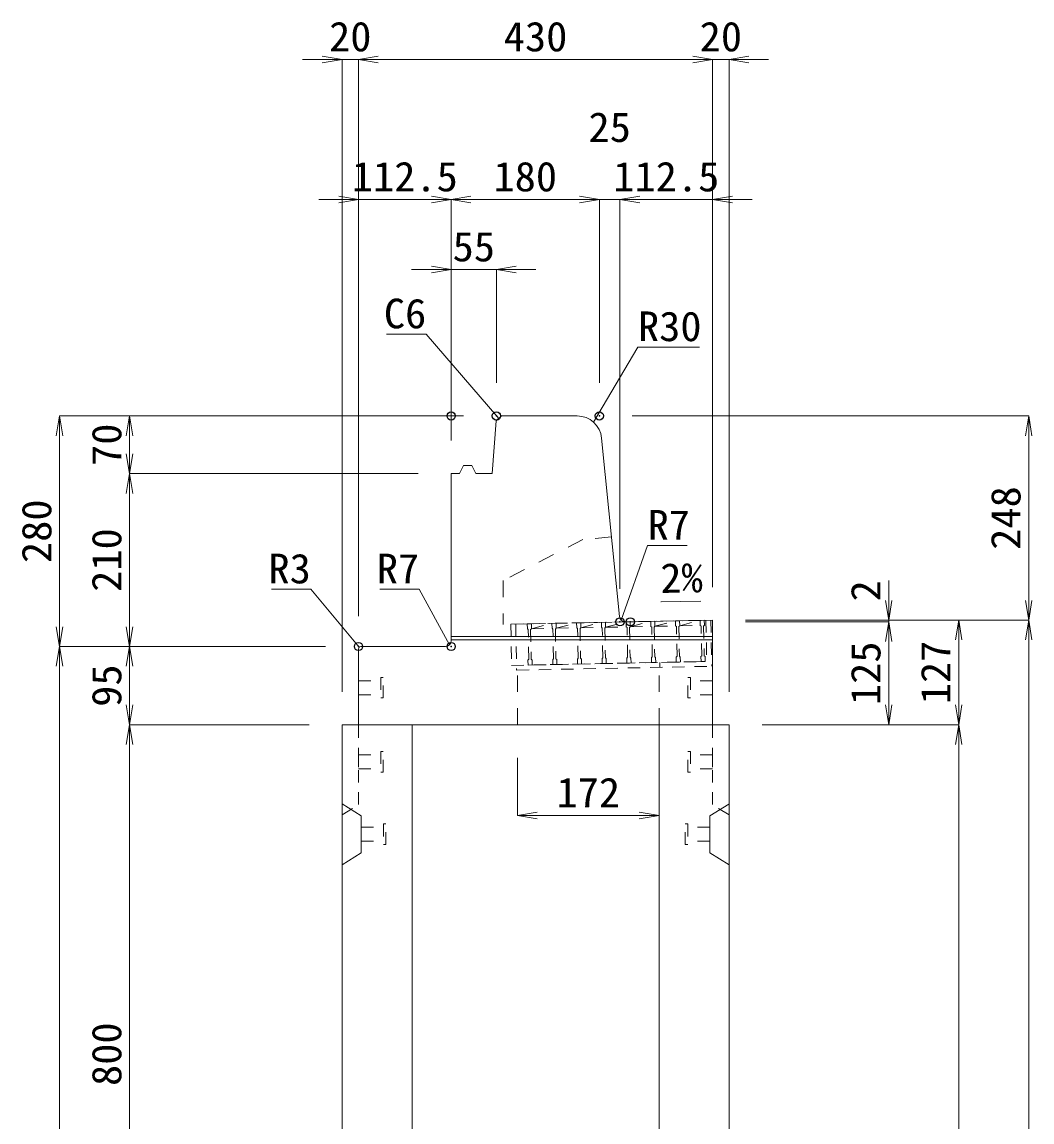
# Model space of a CAD drawing. Units: millimetres at full size; some dimension numbers follow another scale. Extents: x -18734 to 51600, y -18820 to 17820.
# Drawn here: x 21276 to 22503, y -8202 to -6867 of the extents above; entities that cross this region are included whole.
import ezdxf
from ezdxf.enums import TextEntityAlignment as Align

# ---------------------------------------------------------------- set-up
doc = ezdxf.new("R2010")
doc.units = ezdxf.units.MM
doc.header["$LTSCALE"] = 20
doc.header["$PDMODE"] = 32
doc.header["$PDSIZE"] = 10
doc.linetypes.add('USER1', pattern=[2, 1, -1])
doc.linetypes.add('USER2', pattern=[1.35, 0.75, -0.6])
for name, color, linetype, lineweight in [('インサート', 3, 'USER2', 9), ('グレーチング', 7, 'USER2', 5), ('受枠', 3, 'USER2', 9), ('寸法線', 7, 'Continuous', 13), ('引出線', 4, 'Continuous', 13), ('本体', 2, 'Continuous', 13), ('目地', 132, 'Continuous', 5)]:
    doc.layers.add(name, color=color, linetype=linetype, lineweight=lineweight)
doc.layers.add('作業エリア', color=11, linetype='Continuous')
doc.styles.add('ＭＳ 明朝', font='')
doc.styles.get('ＭＳ 明朝').set_extended_font_data('MS Mincho')

# ---------------------------------------------------------------- blocks, each defined once
blk = doc.blocks.new('open_arrow')
at = {"color": 0, "linetype": 'Continuous', "lineweight": -2}
blk.add_lwpolyline([(7.5, 1.25), (0, 0), (7.5, -1.25)], dxfattribs=at)

msp = doc.modelspace()

# ---------------------------------------------------------------- linework, layer by layer
at = {"layer": 'インサート'}
for p, q in [((21685, -7666.5), (21712, -7666.5)), ((21685, -7666.5), (21685, -7683.5)), ((21715, -7662.5), (21712, -7662.5)), ((21712, -7662.5), (21712, -7687.5)), ((21715, -7687.5), (21715, -7662.5)), ((22085, -7662.5), (22088, -7662.5)), ((22085, -7687.5), (22085, -7662.5)), ((22088, -7662.5), (22088, -7687.5)), ((22115, -7666.5), (22088, -7666.5)), ((22115, -7666.5), (22115, -7683.5)), ((21685, -7683.5), (21712, -7683.5)), ((21712, -7687.5), (21715, -7687.5)), ((22088, -7687.5), (22085, -7687.5)), ((22115, -7683.5), (22088, -7683.5)), ((21685, -7756.5), (21712, -7756.5)), ((21685, -7756.5), (21685, -7773.5)), ((21715, -7752.5), (21712, -7752.5)), ((21712, -7752.5), (21712, -7777.5)), ((21715, -7777.5), (21715, -7752.5)), ((22085, -7752.5), (22088, -7752.5)), ((22085, -7777.5), (22085, -7752.5)), ((22088, -7752.5), (22088, -7777.5)), ((22115, -7756.5), (22088, -7756.5)), ((22115, -7756.5), (22115, -7773.5)), ((21685, -7773.5), (21712, -7773.5)), ((22115, -7773.5), (22088, -7773.5)), ((21712, -7777.5), (21715, -7777.5)), ((22088, -7777.5), (22085, -7777.5)), ((21688.2, -7844.5), (21715.2, -7844.5)), ((21688.2, -7844.5), (21688.2, -7861.5)), ((21718.2, -7840.5), (21715.2, -7840.5)), ((21715.2, -7840.5), (21715.2, -7865.5)), ((21718.2, -7865.5), (21718.2, -7840.5)), ((22081.8, -7840.5), (22084.8, -7840.5)), ((22081.8, -7865.5), (22081.8, -7840.5)), ((22084.8, -7840.5), (22084.8, -7865.5)), ((22111.8, -7844.5), (22084.8, -7844.5)), ((22111.8, -7844.5), (22111.8, -7861.5)), ((21688.2, -7861.5), (21715.2, -7861.5)), ((21715.2, -7865.5), (21718.2, -7865.5)), ((22084.8, -7865.5), (22081.8, -7865.5)), ((22111.8, -7861.5), (22084.8, -7861.5))]:
    msp.add_line(p, q, dxfattribs=at)
at = {"layer": 'グレーチング'}
for p, q in [((21889.92, -7597.5), (22104.88, -7593.2)), ((21895.04, -7603.4), (21919.92, -7596.9)), ((21925.04, -7602.8), (21949.91, -7596.3)), ((21955.03, -7602.2), (21979.91, -7595.7)), ((21985.03, -7601.6), (22009.9, -7595.1)), ((22015.02, -7601), (22039.89, -7594.5)), ((22045.01, -7600.4), (22069.89, -7593.9)), ((22075.01, -7599.8), (22099.88, -7593.3)), ((22075.01, -7599.8), (22100, -7599.3)), ((21895.04, -7603.4), (21920.04, -7602.9)), ((21925.04, -7602.8), (21950.03, -7602.3)), ((21955.03, -7602.2), (21980.03, -7601.7)), ((21985.03, -7601.6), (22010.02, -7601.1)), ((22015.02, -7601), (22040.01, -7600.5)), ((22045.01, -7600.4), (22070.01, -7599.9)), ((21890.92, -7647.49), (22105.88, -7643.19))]:
    msp.add_line(p, q, dxfattribs=at)
for points in [[(21889.92, -7597.5), (21894.92, -7597.4), (21895.04, -7603.4), (21894.06, -7604.42), (21894.78, -7640.41), (21895.8, -7641.39), (21895.92, -7647.39), (21890.92, -7647.49), (21890.8, -7641.49), (21891.78, -7640.47), (21891.06, -7604.48), (21890.04, -7603.5)], [(21919.92, -7596.9), (21924.92, -7596.8), (21925.04, -7602.8), (21924.06, -7603.82), (21924.78, -7639.81), (21925.8, -7640.79), (21925.92, -7646.79), (21920.92, -7646.89), (21920.8, -7640.89), (21921.78, -7639.87), (21921.06, -7603.88), (21920.04, -7602.9)], [(21949.91, -7596.3), (21954.91, -7596.2), (21955.03, -7602.2), (21954.05, -7603.22), (21954.77, -7639.21), (21955.79, -7640.19), (21955.91, -7646.19), (21950.91, -7646.29), (21950.79, -7640.29), (21951.77, -7639.27), (21951.05, -7603.28), (21950.03, -7602.3)], [(21979.91, -7595.7), (21984.91, -7595.6), (21985.03, -7601.6), (21984.05, -7602.62), (21984.77, -7638.61), (21985.79, -7639.59), (21985.91, -7645.59), (21980.91, -7645.69), (21980.79, -7639.69), (21981.77, -7638.67), (21981.05, -7602.68), (21980.03, -7601.7)], [(22009.9, -7595.1), (22014.9, -7595), (22015.02, -7601), (22014.04, -7602.02), (22014.76, -7638.01), (22015.78, -7638.99), (22015.9, -7644.99), (22010.9, -7645.09), (22010.78, -7639.09), (22011.76, -7638.07), (22011.04, -7602.08), (22010.02, -7601.1)], [(22039.89, -7594.5), (22044.89, -7594.4), (22045.01, -7600.4), (22044.03, -7601.42), (22044.75, -7637.41), (22045.77, -7638.39), (22045.89, -7644.39), (22040.89, -7644.49), (22040.77, -7638.49), (22041.75, -7637.47), (22041.03, -7601.48), (22040.01, -7600.5)], [(22069.89, -7593.9), (22074.89, -7593.8), (22075.01, -7599.8), (22074.03, -7600.82), (22074.75, -7636.81), (22075.77, -7637.79), (22075.89, -7643.79), (22070.89, -7643.89), (22070.77, -7637.89), (22071.75, -7636.87), (22071.03, -7600.88), (22070.01, -7599.9)], [(22099.88, -7593.3), (22104.88, -7593.2), (22105, -7599.2), (22104.02, -7600.22), (22104.74, -7636.21), (22105.76, -7637.19), (22105.88, -7643.19), (22100.88, -7643.29), (22100.76, -7637.29), (22101.74, -7636.27), (22101.02, -7600.28), (22100, -7599.3)]]:
    msp.add_lwpolyline(points, close=True, dxfattribs=at)
at = {"layer": '作業エリア'}
for p in [(21797.5, -7345), (21852.5, -7345), (21977.5, -7345), (22002.5, -7595), (22015, -7595), (21685, -7625), (21797.5, -7625)]:
    msp.add_point(p, dxfattribs=at)
at = {"layer": '受枠'}
for p, q in [((21869.93, -7597.9), (22112.88, -7593.04)), ((21869.93, -7597.9), (21870.93, -7647.89)), ((21875.93, -7597.78), (21877.05, -7653.77)), ((22106.88, -7593.16), (22107.88, -7643.15)), ((22112.88, -7593.04), (22114, -7649.03)), ((21870.93, -7647.89), (22107.88, -7643.15)), ((21877.05, -7653.77), (22114, -7649.03)), ((22050.89, -7644.29), (22051.01, -7650.29))]:
    msp.add_line(p, q, dxfattribs=at)
at = {"layer": '寸法線'}
for p, q in [((21733, -6912.31), (21617, -6912.31)), ((21665, -7680), (21665, -6912.31)), ((21685, -6912.31), (22115, -6912.31)), ((21685, -7588), (21685, -6912.31)), ((21685, -7588), (21685, -6912.31)), ((22067, -6912.31), (22183, -6912.31)), ((22115, -7553), (22115, -6912.31)), ((22115, -7553), (22115, -6912.31)), ((22135, -7680), (22135, -6912.31)), ((21637, -7082.31), (21797.5, -7082.31)), ((21685, -7588), (21685, -7082.31)), ((21797.5, -7082.31), (21977.5, -7082.31)), ((21797.5, -7375), (21797.5, -7082.31)), ((21797.5, -7375), (21797.5, -7082.31)), ((21929.5, -7082.31), (22050.5, -7082.31)), ((21977.5, -7305), (21977.5, -7082.31)), ((21977.5, -7305), (21977.5, -7082.31)), ((22002.5, -7555), (22002.5, -7082.31)), ((22002.5, -7082.31), (22163, -7082.31)), ((22002.5, -7555), (22002.5, -7082.31)), ((22115, -7553), (22115, -7082.31)), ((21749.5, -7167.31), (21900.5, -7167.31)), ((21797.5, -7375), (21797.5, -7167.31)), ((21852.5, -7305), (21852.5, -7167.31)), ((21322.06, -7625), (21322.06, -7345)), ((21812.5, -7345), (21322.06, -7345)), ((21407.06, -7415), (21407.06, -7345)), ((21812.5, -7345), (21407.06, -7345)), ((22017.5, -7345), (22498.78, -7345)), ((22498.78, -7593), (22498.78, -7345)), ((21407.06, -7625), (21407.06, -7415)), ((21757.5, -7415), (21407.06, -7415)), ((21757.5, -7415), (21407.06, -7415)), ((22328.78, -7643), (22328.78, -7545)), ((22155, -7593), (22498.78, -7593)), ((22155, -7593), (22413.78, -7593)), ((22155, -7593), (22328.78, -7593)), ((22155, -7593), (22498.78, -7593)), ((22155, -7595), (22328.78, -7595)), ((22155, -7595), (22328.78, -7595)), ((22328.78, -7720), (22328.78, -7595)), ((22413.78, -7720), (22413.78, -7593)), ((22498.78, -7593), (22498.78, -9070)), ((21322.06, -9070), (21322.06, -7625)), ((21645, -7625), (21322.06, -7625)), ((21645, -7625), (21322.06, -7625)), ((21407.06, -7720), (21407.06, -7625)), ((21645, -7625), (21407.06, -7625)), ((21645, -7625), (21407.06, -7625)), ((21407.06, -7720), (21407.06, -8520)), ((21625, -7720), (21407.06, -7720)), ((21625, -7720), (21407.06, -7720)), ((22175, -7720), (22413.78, -7720)), ((22175, -7720), (22413.78, -7720)), ((22175, -7720), (22328.78, -7720)), ((22413.78, -7720), (22413.78, -9070)), ((21878, -7760), (21878, -7830.23)), ((21878, -7830.23), (22050, -7830.23))]:
    msp.add_line(p, q, dxfattribs=at)
at = {"layer": '引出線'}
for points in [[(21855.29, -7347.99), (21767.27, -7245.82), (21718.92, -7245.82)], [(21970.48, -7352.76), (22024.33, -7261.36), (22099, -7261.36)], [(22004.14, -7593.19), (22036.08, -7502.42), (22084.01, -7502.42)], [(21685.88, -7625.88), (21627.15, -7555.51), (21579.43, -7555.51)], [(21795.45, -7622.95), (21758.75, -7555.51), (21710.82, -7555.51)], [(22052.12, -7570.88), (22100.83, -7569.9), (22052.08, -7570.88)]]:
    msp.add_lwpolyline(points, dxfattribs=at)
at = {"layer": '本体'}
for p, q in [((21852.07, -7350.98), (21858.5, -7345)), ((21858.5, -7345), (21950.35, -7345)), ((21847.5, -7415), (21852.07, -7350.98)), ((21980.2, -7372.01), (22001.87, -7588.7)), ((21807.5, -7415), (21812.5, -7405)), ((21812.5, -7405), (21822.5, -7405)), ((21822.5, -7405), (21827.5, -7415)), ((21797.5, -7415), (21797.5, -7618)), ((21797.5, -7415), (21807.5, -7415)), ((21827.5, -7415), (21847.5, -7415)), ((22015, -7595), (22008.83, -7595)), ((22115, -7593), (22015, -7595)), ((22115, -7593), (22115, -7720)), ((21790.5, -7625), (21688, -7625)), ((21685, -7628), (21685, -7720)), ((21665, -7720), (21665, -9070)), ((21665, -7720), (21750, -7720)), ((21685, -7720), (22115, -7720)), ((21750, -7720), (21750, -8449.47)), ((22050, -7720), (22135, -7720)), ((22050, -7720), (22050, -8449.47)), ((22135, -7720), (22135, -9070))]:
    msp.add_line(p, q, dxfattribs=at)
at = {"layer": '本体', "linetype": 'USER1'}
for p, q in [((21992.2, -7492), (21957.5, -7495)), ((21957.5, -7495), (21860.5, -7545)), ((21860.5, -7545), (21860.5, -7598.09)), ((22015, -7595), (21860.5, -7598.09)), ((21878, -7720), (21878, -7647.75)), ((22050, -7720), (22050, -7644.31))]:
    msp.add_line(p, q, dxfattribs=at)
at = {"layer": '本体', "linetype": 'USER2', "lineweight": 9}
for p, q in [((21685, -7817), (21685, -7720)), ((22115, -7817), (22115, -7720)), ((21665, -7829.5), (21685, -7817)), ((22135, -7829.5), (22115, -7817))]:
    msp.add_line(p, q, dxfattribs=at)
at = {"layer": '本体', "lineweight": 9}
for p, q in [((21665, -7816), (21688.2, -7830.5)), ((22134.58, -7816.26), (22111.8, -7830.5)), ((21688.2, -7830.5), (21688.2, -7875.5)), ((22111.8, -7830.5), (22111.8, -7875.5)), ((21688.2, -7875.5), (21665, -7890)), ((22111.8, -7875.5), (22135, -7890))]:
    msp.add_line(p, q, dxfattribs=at)
at = {"layer": '本体'}
for centre, radius, start, end in [((21950.35, -7375), 30, 5.71059, 90), ((22008.83, -7588), 7, 185.71059, 270), ((21688, -7628), 3, 90, 180), ((21790.5, -7618), 7, 270, 0)]:
    msp.add_arc(centre, radius, start, end, dxfattribs=at)
at = {"layer": '目地'}
for p, q in [((22115, -7613), (21797.5, -7613)), ((22115, -7617), (21797.5, -7617))]:
    msp.add_line(p, q, dxfattribs=at)

# ---------------------------------------------------------------- block references
at = {"layer": '寸法線', "xscale": 3.2, "yscale": 3.2}
for p, rotation in [((21665, -6912.31), 180), ((22115, -6912.31), 180), ((22115, -6912.31), 180), ((21685, -7082.31), 180), ((21797.5, -7082.31), 180), ((21977.5, -7082.31), 180), ((21977.5, -7082.31), 180), ((21797.5, -7167.31), 180), ((21322.06, -7345), 270), ((21407.06, -7345), 270), ((22498.78, -7345), 270), ((21407.06, -7415), 90), ((21407.06, -7415), 270), ((22328.78, -7593), 90), ((22498.78, -7593), 90), ((22328.78, -7595), 270), ((22328.78, -7595), 270), ((22413.78, -7593), 270), ((22498.78, -7593), 270), ((21322.06, -7625), 90), ((21407.06, -7625), 90), ((21322.06, -7625), 270), ((21407.06, -7625), 270), ((21407.06, -7720), 90), ((22328.78, -7720), 90), ((22413.78, -7720), 90), ((21407.06, -7720), 270), ((22413.78, -7720), 270), ((22050, -7830.23), 180)]:
    msp.add_blockref('open_arrow', p, dxfattribs=dict(at, rotation=rotation))
for p in [(21685, -6912.31), (21685, -6912.31), (22135, -6912.31), (21797.5, -7082.31), (22002.5, -7082.31), (22002.5, -7082.31), (22115, -7082.31), (21852.5, -7167.31), (21878, -7830.23)]:
    msp.add_blockref('open_arrow', p, dxfattribs=at)
at = {"layer": '引出線', "xscale": 0.0533, "yscale": 0.0533}
for p, rotation in [((21855.29, -7347.99), 130.7), ((21970.48, -7352.76), 59.5), ((22052.12, -7570.88), 1.1), ((22004.14, -7593.19), 70.6), ((21685.88, -7625.88), 129.8), ((21795.45, -7622.95), 118.6)]:
    msp.add_blockref('open_arrow', p, dxfattribs=dict(at, rotation=rotation))

# ---------------------------------------------------------------- texts
at = {"layer": '寸法線', "style": 'ＭＳ 明朝', "width": 1.05}
for s, p in [('20', (21675, -6884.31)), ('430', (21900, -6884.31)), ('20', (22125, -6884.31)), ('25', (21990, -6994.31)), ('112.5', (21741.25, -7054.31)), ('180', (21887.5, -7054.31)), ('112.5', (22058.75, -7054.31)), ('55', (21825, -7139.31)), ('172', (21964, -7802.23))]:
    msp.add_text(s, height=36.03, dxfattribs=at).set_placement(p, align=Align.MIDDLE_CENTER)
for s, p in [('70', (21379.06, -7380)), ('248', (22470.78, -7469)), ('280', (21294.06, -7485)), ('210', (21379.06, -7520)), ('2', (22300.78, -7557.41)), ('125', (22300.78, -7657.5)), ('127', (22385.78, -7656.5)), ('95', (21379.06, -7672.5)), ('800', (21379.06, -8120))]:
    msp.add_text(s, height=36.03, rotation=90, dxfattribs=at).set_placement(p, align=Align.MIDDLE_CENTER)
at = {"layer": '引出線', "style": 'ＭＳ 明朝', "width": 1.05}
for s, p in [('C6', (21767.27, -7202.62)), ('R3', (21627.15, -7512.31)), ('R7', (21758.75, -7512.31))]:
    msp.add_text(s, height=36.03, dxfattribs=at).set_placement(p, align=Align.TOP_RIGHT)
for s, p in [('R30', (22024.33, -7218.16)), ('R7', (22036.08, -7459.22))]:
    msp.add_text(s, height=36.03, dxfattribs=at).set_placement(p, align=Align.TOP_LEFT)
msp.add_text('2%', height=36.03, rotation=1.146, dxfattribs=at).set_placement((22051.15, -7523.98), align=Align.TOP_LEFT)

doc.saveas('drawing.dxf')
